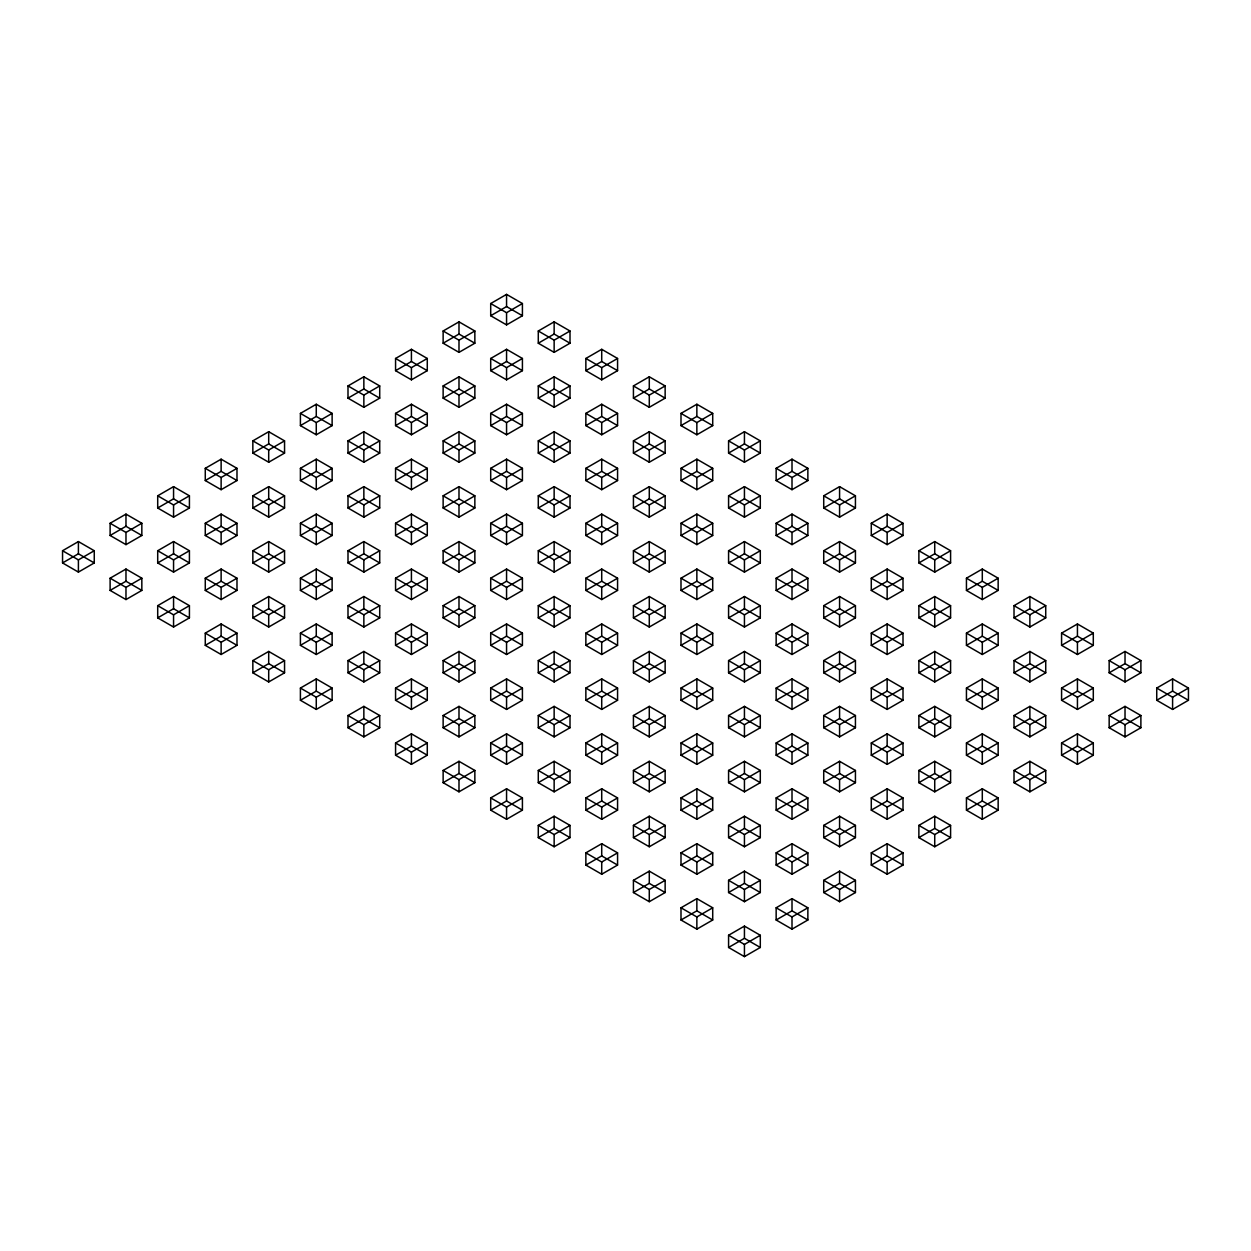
<?xml version="1.0" encoding="UTF-8"?>
<svg xmlns="http://www.w3.org/2000/svg" width="1251" height="1251" viewBox="0 0 1251 1251"><rect width="100%" height="100%" fill="white"/><g stroke="black" fill="none" stroke-linecap="round" stroke-linejoin="round"><path stroke-width="1.5" d="M62.55 550.737L78.406 541.574L94.263 550.737L94.263 562.934L78.406 572.098L62.55 562.934L62.55 550.737L78.406 559.885L94.263 550.737M110.119 523.262L125.976 514.114L141.832 523.262L141.832 535.475L125.976 544.623L110.119 535.475L110.119 523.262L125.976 532.426L141.832 523.262M157.704 495.803L173.561 486.639L189.417 495.803L189.417 508L173.561 517.163L157.704 508L157.704 495.803L173.561 504.951L189.417 495.803M205.273 468.327L221.13 459.18L236.986 468.327L236.986 480.54L221.13 489.688L205.273 480.54L205.273 468.327L221.13 477.491L236.986 468.327M252.843 440.868L268.699 431.704L284.556 440.868L284.556 453.081L268.699 462.229L252.843 453.081L252.843 440.868L268.699 450.016L284.556 440.868M300.412 413.393L316.268 404.245L332.125 413.393L332.125 425.606L316.268 434.769L300.412 425.606L300.412 413.393L316.268 422.557L332.125 413.393M347.997 385.934L363.853 376.786L379.71 385.934L379.71 398.146L363.853 407.294L347.997 398.146L347.997 385.934L363.853 395.097L379.71 385.934M395.566 358.474L411.423 349.31L427.279 358.474L427.279 370.671L411.423 379.835L395.566 370.671L395.566 358.474L411.423 367.622L427.279 358.474M443.135 330.999L458.992 321.851L474.848 330.999L474.848 343.212L458.992 352.36L443.135 343.212L443.135 330.999L458.992 340.163L474.848 330.999M490.705 303.54L506.561 294.376L522.418 303.54L522.418 315.737L506.561 324.9L490.705 315.737L490.705 303.54L506.561 312.687L522.418 303.54M62.55 562.934L78.406 553.786L94.263 562.934M110.119 535.475L125.976 526.311L141.832 535.475M157.704 508L173.561 498.852L189.417 508M205.273 480.54L221.13 471.377L236.986 480.54M252.843 453.081L268.699 443.917L284.556 453.081M300.412 425.606L316.268 416.458L332.125 425.606M347.997 398.146L363.853 388.983L379.71 398.146M395.566 370.671L411.423 361.523L427.279 370.671M443.135 343.212L458.992 334.048L474.848 343.212M490.705 315.737L506.561 306.589L522.418 315.737M110.119 578.197L125.976 569.049L141.832 578.197L141.832 590.409L125.976 599.557L110.119 590.409L110.119 578.197L125.976 587.36L141.832 578.197M157.704 550.737L173.561 541.574L189.417 550.737L189.417 562.934L173.561 572.098L157.704 562.934L157.704 550.737L173.561 559.885L189.417 550.737M205.273 523.262L221.13 514.114L236.986 523.262L236.986 535.475L221.13 544.623L205.273 535.475L205.273 523.262L221.13 532.426L236.986 523.262M252.843 495.803L268.699 486.639L284.556 495.803L284.556 508L268.699 517.163L252.843 508L252.843 495.803L268.699 504.951L284.556 495.803M300.412 468.327L316.268 459.18L332.125 468.327L332.125 480.54L316.268 489.688L300.412 480.54L300.412 468.327L316.268 477.491L332.125 468.327M347.997 440.868L363.853 431.704L379.71 440.868L379.71 453.081L363.853 462.229L347.997 453.081L347.997 440.868L363.853 450.016L379.71 440.868M395.566 413.393L411.423 404.245L427.279 413.393L427.279 425.606L411.423 434.769L395.566 425.606L395.566 413.393L411.423 422.557L427.279 413.393M443.135 385.934L458.992 376.786L474.848 385.934L474.848 398.146L458.992 407.294L443.135 398.146L443.135 385.934L458.992 395.097L474.848 385.934M490.705 358.474L506.561 349.31L522.418 358.474L522.418 370.671L506.561 379.835L490.705 370.671L490.705 358.474L506.561 367.622L522.418 358.474M538.29 330.999L554.146 321.851L570.003 330.999L570.003 343.212L554.146 352.36L538.29 343.212L538.29 330.999L554.146 340.163L570.003 330.999M110.119 590.409L125.976 581.246L141.832 590.409M157.704 562.934L173.561 553.786L189.417 562.934M205.273 535.475L221.13 526.311L236.986 535.475M252.843 508L268.699 498.852L284.556 508M300.412 480.54L316.268 471.377L332.125 480.54M347.997 453.081L363.853 443.917L379.71 453.081M395.566 425.606L411.423 416.458L427.279 425.606M443.135 398.146L458.992 388.983L474.848 398.146M490.705 370.671L506.561 361.523L522.418 370.671M538.29 343.212L554.146 334.048L570.003 343.212M157.704 605.656L173.561 596.508L189.417 605.656L189.417 617.869L173.561 627.032L157.704 617.869L157.704 605.656L173.561 614.82L189.417 605.656M205.273 578.197L221.13 569.049L236.986 578.197L236.986 590.409L221.13 599.557L205.273 590.409L205.273 578.197L221.13 587.36L236.986 578.197M252.843 550.737L268.699 541.574L284.556 550.737L284.556 562.934L268.699 572.098L252.843 562.934L252.843 550.737L268.699 559.885L284.556 550.737M300.412 523.262L316.268 514.114L332.125 523.262L332.125 535.475L316.268 544.623L300.412 535.475L300.412 523.262L316.268 532.426L332.125 523.262M347.997 495.803L363.853 486.639L379.71 495.803L379.71 508L363.853 517.163L347.997 508L347.997 495.803L363.853 504.951L379.71 495.803M395.566 468.327L411.423 459.18L427.279 468.327L427.279 480.54L411.423 489.688L395.566 480.54L395.566 468.327L411.423 477.491L427.279 468.327M443.135 440.868L458.992 431.704L474.848 440.868L474.848 453.081L458.992 462.229L443.135 453.081L443.135 440.868L458.992 450.016L474.848 440.868M490.705 413.393L506.561 404.245L522.418 413.393L522.418 425.606L506.561 434.769L490.705 425.606L490.705 413.393L506.561 422.557L522.418 413.393M538.29 385.934L554.146 376.786L570.003 385.934L570.003 398.146L554.146 407.294L538.29 398.146L538.29 385.934L554.146 395.097L570.003 385.934M585.859 358.474L601.715 349.31L617.572 358.474L617.572 370.671L601.715 379.835L585.859 370.671L585.859 358.474L601.715 367.622L617.572 358.474M157.704 617.869L173.561 608.721L189.417 617.869M205.273 590.409L221.13 581.246L236.986 590.409M252.843 562.934L268.699 553.786L284.556 562.934M300.412 535.475L316.268 526.311L332.125 535.475M347.997 508L363.853 498.852L379.71 508M395.566 480.54L411.423 471.377L427.279 480.54M443.135 453.081L458.992 443.917L474.848 453.081M490.705 425.606L506.561 416.458L522.418 425.606M538.29 398.146L554.146 388.983L570.003 398.146M585.859 370.671L601.715 361.523L617.572 370.671M205.273 633.131L221.13 623.968L236.986 633.131L236.986 645.344L221.13 654.492L205.273 645.344L205.273 633.131L221.13 642.279L236.986 633.131M252.843 605.656L268.699 596.508L284.556 605.656L284.556 617.869L268.699 627.032L252.843 617.869L252.843 605.656L268.699 614.82L284.556 605.656M300.412 578.197L316.268 569.049L332.125 578.197L332.125 590.409L316.268 599.557L300.412 590.409L300.412 578.197L316.268 587.36L332.125 578.197M347.997 550.737L363.853 541.574L379.71 550.737L379.71 562.934L363.853 572.098L347.997 562.934L347.997 550.737L363.853 559.885L379.71 550.737M395.566 523.262L411.423 514.114L427.279 523.262L427.279 535.475L411.423 544.623L395.566 535.475L395.566 523.262L411.423 532.426L427.279 523.262M443.135 495.803L458.992 486.639L474.848 495.803L474.848 508L458.992 517.163L443.135 508L443.135 495.803L458.992 504.951L474.848 495.803M490.705 468.327L506.561 459.18L522.418 468.327L522.418 480.54L506.561 489.688L490.705 480.54L490.705 468.327L506.561 477.491L522.418 468.327M538.29 440.868L554.146 431.704L570.003 440.868L570.003 453.081L554.146 462.229L538.29 453.081L538.29 440.868L554.146 450.016L570.003 440.868M585.859 413.393L601.715 404.245L617.572 413.393L617.572 425.606L601.715 434.769L585.859 425.606L585.859 413.393L601.715 422.557L617.572 413.393M633.428 385.934L649.285 376.786L665.141 385.934L665.141 398.146L649.285 407.294L633.428 398.146L633.428 385.934L649.285 395.097L665.141 385.934M205.273 645.344L221.13 636.18L236.986 645.344M252.843 617.869L268.699 608.721L284.556 617.869M300.412 590.409L316.268 581.246L332.125 590.409M347.997 562.934L363.853 553.786L379.71 562.934M395.566 535.475L411.423 526.311L427.279 535.475M443.135 508L458.992 498.852L474.848 508M490.705 480.54L506.561 471.377L522.418 480.54M538.29 453.081L554.146 443.917L570.003 453.081M585.859 425.606L601.715 416.458L617.572 425.606M633.428 398.146L649.285 388.983L665.141 398.146M252.843 660.591L268.699 651.443L284.556 660.591L284.556 672.803L268.699 681.951L252.843 672.803L252.843 660.591L268.699 669.754L284.556 660.591M300.412 633.131L316.268 623.968L332.125 633.131L332.125 645.344L316.268 654.492L300.412 645.344L300.412 633.131L316.268 642.279L332.125 633.131M347.997 605.656L363.853 596.508L379.71 605.656L379.71 617.869L363.853 627.032L347.997 617.869L347.997 605.656L363.853 614.82L379.71 605.656M395.566 578.197L411.423 569.049L427.279 578.197L427.279 590.409L411.423 599.557L395.566 590.409L395.566 578.197L411.423 587.36L427.279 578.197M443.135 550.737L458.992 541.574L474.848 550.737L474.848 562.934L458.992 572.098L443.135 562.934L443.135 550.737L458.992 559.885L474.848 550.737M490.705 523.262L506.561 514.114L522.418 523.262L522.418 535.475L506.561 544.623L490.705 535.475L490.705 523.262L506.561 532.426L522.418 523.262M538.29 495.803L554.146 486.639L570.003 495.803L570.003 508L554.146 517.163L538.29 508L538.29 495.803L554.146 504.951L570.003 495.803M585.859 468.327L601.715 459.18L617.572 468.327L617.572 480.54L601.715 489.688L585.859 480.54L585.859 468.327L601.715 477.491L617.572 468.327M633.428 440.868L649.285 431.704L665.141 440.868L665.141 453.081L649.285 462.229L633.428 453.081L633.428 440.868L649.285 450.016L665.141 440.868M680.997 413.393L696.854 404.245L712.71 413.393L712.71 425.606L696.854 434.769L680.997 425.606L680.997 413.393L696.854 422.557L712.71 413.393M252.843 672.803L268.699 663.64L284.556 672.803M300.412 645.344L316.268 636.18L332.125 645.344M347.997 617.869L363.853 608.721L379.71 617.869M395.566 590.409L411.423 581.246L427.279 590.409M443.135 562.934L458.992 553.786L474.848 562.934M490.705 535.475L506.561 526.311L522.418 535.475M538.29 508L554.146 498.852L570.003 508M585.859 480.54L601.715 471.377L617.572 480.54M633.428 453.081L649.285 443.917L665.141 453.081M680.997 425.606L696.854 416.458L712.71 425.606M300.412 688.066L316.268 678.902L332.125 688.066L332.125 700.263L316.268 709.426L300.412 700.263L300.412 688.066L316.268 697.214L332.125 688.066M347.997 660.591L363.853 651.443L379.71 660.591L379.71 672.803L363.853 681.951L347.997 672.803L347.997 660.591L363.853 669.754L379.71 660.591M395.566 633.131L411.423 623.968L427.279 633.131L427.279 645.344L411.423 654.492L395.566 645.344L395.566 633.131L411.423 642.279L427.279 633.131M443.135 605.656L458.992 596.508L474.848 605.656L474.848 617.869L458.992 627.032L443.135 617.869L443.135 605.656L458.992 614.82L474.848 605.656M490.705 578.197L506.561 569.049L522.418 578.197L522.418 590.409L506.561 599.557L490.705 590.409L490.705 578.197L506.561 587.36L522.418 578.197M538.29 550.737L554.146 541.574L570.003 550.737L570.003 562.934L554.146 572.098L538.29 562.934L538.29 550.737L554.146 559.885L570.003 550.737M585.859 523.262L601.715 514.114L617.572 523.262L617.572 535.475L601.715 544.623L585.859 535.475L585.859 523.262L601.715 532.426L617.572 523.262M633.428 495.803L649.285 486.639L665.141 495.803L665.141 508L649.285 517.163L633.428 508L633.428 495.803L649.285 504.951L665.141 495.803M680.997 468.327L696.854 459.18L712.71 468.327L712.71 480.54L696.854 489.688L680.997 480.54L680.997 468.327L696.854 477.491L712.71 468.327M728.582 440.868L744.439 431.704L760.295 440.868L760.295 453.081L744.439 462.229L728.582 453.081L728.582 440.868L744.439 450.016L760.295 440.868M300.412 700.263L316.268 691.115L332.125 700.263M347.997 672.803L363.853 663.64L379.71 672.803M395.566 645.344L411.423 636.18L427.279 645.344M443.135 617.869L458.992 608.721L474.848 617.869M490.705 590.409L506.561 581.246L522.418 590.409M538.29 562.934L554.146 553.786L570.003 562.934M585.859 535.475L601.715 526.311L617.572 535.475M633.428 508L649.285 498.852L665.141 508M680.997 480.54L696.854 471.377L712.71 480.54M728.582 453.081L744.439 443.917L760.295 453.081M347.997 715.525L363.853 706.377L379.71 715.525L379.71 727.738L363.853 736.886L347.997 727.738L347.997 715.525L363.853 724.689L379.71 715.525M395.566 688.066L411.423 678.902L427.279 688.066L427.279 700.263L411.423 709.426L395.566 700.263L395.566 688.066L411.423 697.214L427.279 688.066M443.135 660.591L458.992 651.443L474.848 660.591L474.848 672.803L458.992 681.951L443.135 672.803L443.135 660.591L458.992 669.754L474.848 660.591M490.705 633.131L506.561 623.968L522.418 633.131L522.418 645.344L506.561 654.492L490.705 645.344L490.705 633.131L506.561 642.279L522.418 633.131M538.29 605.656L554.146 596.508L570.003 605.656L570.003 617.869L554.146 627.032L538.29 617.869L538.29 605.656L554.146 614.82L570.003 605.656M585.859 578.197L601.715 569.049L617.572 578.197L617.572 590.409L601.715 599.557L585.859 590.409L585.859 578.197L601.715 587.36L617.572 578.197M633.428 550.737L649.285 541.574L665.141 550.737L665.141 562.934L649.285 572.098L633.428 562.934L633.428 550.737L649.285 559.885L665.141 550.737M680.997 523.262L696.854 514.114L712.71 523.262L712.71 535.475L696.854 544.623L680.997 535.475L680.997 523.262L696.854 532.426L712.71 523.262M728.582 495.803L744.439 486.639L760.295 495.803L760.295 508L744.439 517.163L728.582 508L728.582 495.803L744.439 504.951L760.295 495.803M776.152 468.327L792.008 459.18L807.865 468.327L807.865 480.54L792.008 489.688L776.152 480.54L776.152 468.327L792.008 477.491L807.865 468.327M347.997 727.738L363.853 718.574L379.71 727.738M395.566 700.263L411.423 691.115L427.279 700.263M443.135 672.803L458.992 663.64L474.848 672.803M490.705 645.344L506.561 636.18L522.418 645.344M538.29 617.869L554.146 608.721L570.003 617.869M585.859 590.409L601.715 581.246L617.572 590.409M633.428 562.934L649.285 553.786L665.141 562.934M680.997 535.475L696.854 526.311L712.71 535.475M728.582 508L744.439 498.852L760.295 508M776.152 480.54L792.008 471.377L807.865 480.54M395.566 743L411.423 733.837L427.279 743L427.279 755.197L411.423 764.361L395.566 755.197L395.566 743L411.423 752.148L427.279 743M443.135 715.525L458.992 706.377L474.848 715.525L474.848 727.738L458.992 736.886L443.135 727.738L443.135 715.525L458.992 724.689L474.848 715.525M490.705 688.066L506.561 678.902L522.418 688.066L522.418 700.263L506.561 709.426L490.705 700.263L490.705 688.066L506.561 697.214L522.418 688.066M538.29 660.591L554.146 651.443L570.003 660.591L570.003 672.803L554.146 681.951L538.29 672.803L538.29 660.591L554.146 669.754L570.003 660.591M585.859 633.131L601.715 623.968L617.572 633.131L617.572 645.344L601.715 654.492L585.859 645.344L585.859 633.131L601.715 642.279L617.572 633.131M633.428 605.656L649.285 596.508L665.141 605.656L665.141 617.869L649.285 627.032L633.428 617.869L633.428 605.656L649.285 614.82L665.141 605.656M680.997 578.197L696.854 569.049L712.71 578.197L712.71 590.409L696.854 599.557L680.997 590.409L680.997 578.197L696.854 587.36L712.71 578.197M728.582 550.737L744.439 541.574L760.295 550.737L760.295 562.934L744.439 572.098L728.582 562.934L728.582 550.737L744.439 559.885L760.295 550.737M776.152 523.262L792.008 514.114L807.865 523.262L807.865 535.475L792.008 544.623L776.152 535.475L776.152 523.262L792.008 532.426L807.865 523.262M823.721 495.803L839.577 486.639L855.434 495.803L855.434 508L839.577 517.163L823.721 508L823.721 495.803L839.577 504.951L855.434 495.803M395.566 755.197L411.423 746.049L427.279 755.197M443.135 727.738L458.992 718.574L474.848 727.738M490.705 700.263L506.561 691.115L522.418 700.263M538.29 672.803L554.146 663.64L570.003 672.803M585.859 645.344L601.715 636.18L617.572 645.344M633.428 617.869L649.285 608.721L665.141 617.869M680.997 590.409L696.854 581.246L712.71 590.409M728.582 562.934L744.439 553.786L760.295 562.934M776.152 535.475L792.008 526.311L807.865 535.475M823.721 508L839.577 498.852L855.434 508M443.135 770.46L458.992 761.312L474.848 770.46L474.848 782.673L458.992 791.82L443.135 782.673L443.135 770.46L458.992 779.623L474.848 770.46M490.705 743L506.561 733.837L522.418 743L522.418 755.197L506.561 764.361L490.705 755.197L490.705 743L506.561 752.148L522.418 743M538.29 715.525L554.146 706.377L570.003 715.525L570.003 727.738L554.146 736.886L538.29 727.738L538.29 715.525L554.146 724.689L570.003 715.525M585.859 688.066L601.715 678.902L617.572 688.066L617.572 700.263L601.715 709.426L585.859 700.263L585.859 688.066L601.715 697.214L617.572 688.066M633.428 660.591L649.285 651.443L665.141 660.591L665.141 672.803L649.285 681.951L633.428 672.803L633.428 660.591L649.285 669.754L665.141 660.591M680.997 633.131L696.854 623.968L712.71 633.131L712.71 645.344L696.854 654.492L680.997 645.344L680.997 633.131L696.854 642.279L712.71 633.131M728.582 605.656L744.439 596.508L760.295 605.656L760.295 617.869L744.439 627.032L728.582 617.869L728.582 605.656L744.439 614.82L760.295 605.656M776.152 578.197L792.008 569.049L807.865 578.197L807.865 590.409L792.008 599.557L776.152 590.409L776.152 578.197L792.008 587.36L807.865 578.197M823.721 550.737L839.577 541.574L855.434 550.737L855.434 562.934L839.577 572.098L823.721 562.934L823.721 550.737L839.577 559.885L855.434 550.737M871.29 523.262L887.147 514.114L903.003 523.262L903.003 535.475L887.147 544.623L871.29 535.475L871.29 523.262L887.147 532.426L903.003 523.262M443.135 782.673L458.992 773.509L474.848 782.673M490.705 755.197L506.561 746.049L522.418 755.197M538.29 727.738L554.146 718.574L570.003 727.738M585.859 700.263L601.715 691.115L617.572 700.263M633.428 672.803L649.285 663.64L665.141 672.803M680.997 645.344L696.854 636.18L712.71 645.344M728.582 617.869L744.439 608.721L760.295 617.869M776.152 590.409L792.008 581.246L807.865 590.409M823.721 562.934L839.577 553.786L855.434 562.934M871.29 535.475L887.147 526.311L903.003 535.475M490.705 797.919L506.561 788.771L522.418 797.919L522.418 810.132L506.561 819.296L490.705 810.132L490.705 797.919L506.561 807.083L522.418 797.919M538.29 770.46L554.146 761.312L570.003 770.46L570.003 782.673L554.146 791.82L538.29 782.673L538.29 770.46L554.146 779.623L570.003 770.46M585.859 743L601.715 733.837L617.572 743L617.572 755.197L601.715 764.361L585.859 755.197L585.859 743L601.715 752.148L617.572 743M633.428 715.525L649.285 706.377L665.141 715.525L665.141 727.738L649.285 736.886L633.428 727.738L633.428 715.525L649.285 724.689L665.141 715.525M680.997 688.066L696.854 678.902L712.71 688.066L712.71 700.263L696.854 709.426L680.997 700.263L680.997 688.066L696.854 697.214L712.71 688.066M728.582 660.591L744.439 651.443L760.295 660.591L760.295 672.803L744.439 681.951L728.582 672.803L728.582 660.591L744.439 669.754L760.295 660.591M776.152 633.131L792.008 623.968L807.865 633.131L807.865 645.344L792.008 654.492L776.152 645.344L776.152 633.131L792.008 642.279L807.865 633.131M823.721 605.656L839.577 596.508L855.434 605.656L855.434 617.869L839.577 627.032L823.721 617.869L823.721 605.656L839.577 614.82L855.434 605.656M871.29 578.197L887.147 569.049L903.003 578.197L903.003 590.409L887.147 599.557L871.29 590.409L871.29 578.197L887.147 587.36L903.003 578.197M918.875 550.737L934.732 541.574L950.588 550.737L950.588 562.934L934.732 572.098L918.875 562.934L918.875 550.737L934.732 559.885L950.588 550.737M490.705 810.132L506.561 800.984L522.418 810.132M538.29 782.673L554.146 773.509L570.003 782.673M585.859 755.197L601.715 746.049L617.572 755.197M633.428 727.738L649.285 718.574L665.141 727.738M680.997 700.263L696.854 691.115L712.71 700.263M728.582 672.803L744.439 663.64L760.295 672.803M776.152 645.344L792.008 636.18L807.865 645.344M823.721 617.869L839.577 608.721L855.434 617.869M871.29 590.409L887.147 581.246L903.003 590.409M918.875 562.934L934.732 553.786L950.588 562.934M538.29 825.394L554.146 816.231L570.003 825.394L570.003 837.607L554.146 846.755L538.29 837.607L538.29 825.394L554.146 834.542L570.003 825.394M585.859 797.919L601.715 788.771L617.572 797.919L617.572 810.132L601.715 819.296L585.859 810.132L585.859 797.919L601.715 807.083L617.572 797.919M633.428 770.46L649.285 761.312L665.141 770.46L665.141 782.673L649.285 791.82L633.428 782.673L633.428 770.46L649.285 779.623L665.141 770.46M680.997 743L696.854 733.837L712.71 743L712.71 755.197L696.854 764.361L680.997 755.197L680.997 743L696.854 752.148L712.71 743M728.582 715.525L744.439 706.377L760.295 715.525L760.295 727.738L744.439 736.886L728.582 727.738L728.582 715.525L744.439 724.689L760.295 715.525M776.152 688.066L792.008 678.902L807.865 688.066L807.865 700.263L792.008 709.426L776.152 700.263L776.152 688.066L792.008 697.214L807.865 688.066M823.721 660.591L839.577 651.443L855.434 660.591L855.434 672.803L839.577 681.951L823.721 672.803L823.721 660.591L839.577 669.754L855.434 660.591M871.29 633.131L887.147 623.968L903.003 633.131L903.003 645.344L887.147 654.492L871.29 645.344L871.29 633.131L887.147 642.279L903.003 633.131M918.875 605.656L934.732 596.508L950.588 605.656L950.588 617.869L934.732 627.032L918.875 617.869L918.875 605.656L934.732 614.82L950.588 605.656M966.444 578.197L982.301 569.049L998.157 578.197L998.157 590.409L982.301 599.557L966.444 590.409L966.444 578.197L982.301 587.36L998.157 578.197M538.29 837.607L554.146 828.443L570.003 837.607M585.859 810.132L601.715 800.984L617.572 810.132M633.428 782.673L649.285 773.509L665.141 782.673M680.997 755.197L696.854 746.049L712.71 755.197M728.582 727.738L744.439 718.574L760.295 727.738M776.152 700.263L792.008 691.115L807.865 700.263M823.721 672.803L839.577 663.64L855.434 672.803M871.29 645.344L887.147 636.18L903.003 645.344M918.875 617.869L934.732 608.721L950.588 617.869M966.444 590.409L982.301 581.246L998.157 590.409M585.859 852.854L601.715 843.706L617.572 852.854L617.572 865.067L601.715 874.214L585.859 865.067L585.859 852.854L601.715 862.017L617.572 852.854M633.428 825.394L649.285 816.231L665.141 825.394L665.141 837.607L649.285 846.755L633.428 837.607L633.428 825.394L649.285 834.542L665.141 825.394M680.997 797.919L696.854 788.771L712.71 797.919L712.71 810.132L696.854 819.296L680.997 810.132L680.997 797.919L696.854 807.083L712.71 797.919M728.582 770.46L744.439 761.312L760.295 770.46L760.295 782.673L744.439 791.82L728.582 782.673L728.582 770.46L744.439 779.623L760.295 770.46M776.152 743L792.008 733.837L807.865 743L807.865 755.197L792.008 764.361L776.152 755.197L776.152 743L792.008 752.148L807.865 743M823.721 715.525L839.577 706.377L855.434 715.525L855.434 727.738L839.577 736.886L823.721 727.738L823.721 715.525L839.577 724.689L855.434 715.525M871.29 688.066L887.147 678.902L903.003 688.066L903.003 700.263L887.147 709.426L871.29 700.263L871.29 688.066L887.147 697.214L903.003 688.066M918.875 660.591L934.732 651.443L950.588 660.591L950.588 672.803L934.732 681.951L918.875 672.803L918.875 660.591L934.732 669.754L950.588 660.591M966.444 633.131L982.301 623.968L998.157 633.131L998.157 645.344L982.301 654.492L966.444 645.344L966.444 633.131L982.301 642.279L998.157 633.131M1014.014 605.656L1029.87 596.508L1045.727 605.656L1045.727 617.869L1029.87 627.032L1014.014 617.869L1014.014 605.656L1029.87 614.82L1045.727 605.656M585.859 865.067L601.715 855.903L617.572 865.067M633.428 837.607L649.285 828.443L665.141 837.607M680.997 810.132L696.854 800.984L712.71 810.132M728.582 782.673L744.439 773.509L760.295 782.673M776.152 755.197L792.008 746.049L807.865 755.197M823.721 727.738L839.577 718.574L855.434 727.738M871.29 700.263L887.147 691.115L903.003 700.263M918.875 672.803L934.732 663.64L950.588 672.803M966.444 645.344L982.301 636.18L998.157 645.344M1014.014 617.869L1029.87 608.721L1045.727 617.869M633.428 880.329L649.285 871.165L665.141 880.329L665.141 892.526L649.285 901.69L633.428 892.526L633.428 880.329L649.285 889.477L665.141 880.329M680.997 852.854L696.854 843.706L712.71 852.854L712.71 865.067L696.854 874.214L680.997 865.067L680.997 852.854L696.854 862.017L712.71 852.854M728.582 825.394L744.439 816.231L760.295 825.394L760.295 837.607L744.439 846.755L728.582 837.607L728.582 825.394L744.439 834.542L760.295 825.394M776.152 797.919L792.008 788.771L807.865 797.919L807.865 810.132L792.008 819.296L776.152 810.132L776.152 797.919L792.008 807.083L807.865 797.919M823.721 770.46L839.577 761.312L855.434 770.46L855.434 782.673L839.577 791.82L823.721 782.673L823.721 770.46L839.577 779.623L855.434 770.46M871.29 743L887.147 733.837L903.003 743L903.003 755.197L887.147 764.361L871.29 755.197L871.29 743L887.147 752.148L903.003 743M918.875 715.525L934.732 706.377L950.588 715.525L950.588 727.738L934.732 736.886L918.875 727.738L918.875 715.525L934.732 724.689L950.588 715.525M966.444 688.066L982.301 678.902L998.157 688.066L998.157 700.263L982.301 709.426L966.444 700.263L966.444 688.066L982.301 697.214L998.157 688.066M1014.014 660.591L1029.87 651.443L1045.727 660.591L1045.727 672.803L1029.87 681.951L1014.014 672.803L1014.014 660.591L1029.87 669.754L1045.727 660.591M1061.583 633.131L1077.439 623.968L1093.296 633.131L1093.296 645.344L1077.439 654.492L1061.583 645.344L1061.583 633.131L1077.439 642.279L1093.296 633.131M633.428 892.526L649.285 883.378L665.141 892.526M680.997 865.067L696.854 855.903L712.71 865.067M728.582 837.607L744.439 828.443L760.295 837.607M776.152 810.132L792.008 800.984L807.865 810.132M823.721 782.673L839.577 773.509L855.434 782.673M871.29 755.197L887.147 746.049L903.003 755.197M918.875 727.738L934.732 718.574L950.588 727.738M966.444 700.263L982.301 691.115L998.157 700.263M1014.014 672.803L1029.87 663.64L1045.727 672.803M1061.583 645.344L1077.439 636.18L1093.296 645.344M680.997 907.788L696.854 898.64L712.71 907.788L712.71 920.001L696.854 929.149L680.997 920.001L680.997 907.788L696.854 916.952L712.71 907.788M728.582 880.329L744.439 871.165L760.295 880.329L760.295 892.526L744.439 901.69L728.582 892.526L728.582 880.329L744.439 889.477L760.295 880.329M776.152 852.854L792.008 843.706L807.865 852.854L807.865 865.067L792.008 874.214L776.152 865.067L776.152 852.854L792.008 862.017L807.865 852.854M823.721 825.394L839.577 816.231L855.434 825.394L855.434 837.607L839.577 846.755L823.721 837.607L823.721 825.394L839.577 834.542L855.434 825.394M871.29 797.919L887.147 788.771L903.003 797.919L903.003 810.132L887.147 819.296L871.29 810.132L871.29 797.919L887.147 807.083L903.003 797.919M918.875 770.46L934.732 761.312L950.588 770.46L950.588 782.673L934.732 791.82L918.875 782.673L918.875 770.46L934.732 779.623L950.588 770.46M966.444 743L982.301 733.837L998.157 743L998.157 755.197L982.301 764.361L966.444 755.197L966.444 743L982.301 752.148L998.157 743M1014.014 715.525L1029.87 706.377L1045.727 715.525L1045.727 727.738L1029.87 736.886L1014.014 727.738L1014.014 715.525L1029.87 724.689L1045.727 715.525M1061.583 688.066L1077.439 678.902L1093.296 688.066L1093.296 700.263L1077.439 709.426L1061.583 700.263L1061.583 688.066L1077.439 697.214L1093.296 688.066M1109.168 660.591L1125.024 651.443L1140.881 660.591L1140.881 672.803L1125.024 681.951L1109.168 672.803L1109.168 660.591L1125.024 669.754L1140.881 660.591M680.997 920.001L696.854 910.837L712.71 920.001M728.582 892.526L744.439 883.378L760.295 892.526M776.152 865.067L792.008 855.903L807.865 865.067M823.721 837.607L839.577 828.443L855.434 837.607M871.29 810.132L887.147 800.984L903.003 810.132M918.875 782.673L934.732 773.509L950.588 782.673M966.444 755.197L982.301 746.049L998.157 755.197M1014.014 727.738L1029.87 718.574L1045.727 727.738M1061.583 700.263L1077.439 691.115L1093.296 700.263M1109.168 672.803L1125.024 663.64L1140.881 672.803M728.582 935.263L744.439 926.1L760.295 935.263L760.295 947.46L744.439 956.624L728.582 947.46L728.582 935.263L744.439 944.411L760.295 935.263M776.152 907.788L792.008 898.64L807.865 907.788L807.865 920.001L792.008 929.149L776.152 920.001L776.152 907.788L792.008 916.952L807.865 907.788M823.721 880.329L839.577 871.165L855.434 880.329L855.434 892.526L839.577 901.69L823.721 892.526L823.721 880.329L839.577 889.477L855.434 880.329M871.29 852.854L887.147 843.706L903.003 852.854L903.003 865.067L887.147 874.214L871.29 865.067L871.29 852.854L887.147 862.017L903.003 852.854M918.875 825.394L934.732 816.231L950.588 825.394L950.588 837.607L934.732 846.755L918.875 837.607L918.875 825.394L934.732 834.542L950.588 825.394M966.444 797.919L982.301 788.771L998.157 797.919L998.157 810.132L982.301 819.296L966.444 810.132L966.444 797.919L982.301 807.083L998.157 797.919M1014.014 770.46L1029.87 761.312L1045.727 770.46L1045.727 782.673L1029.87 791.82L1014.014 782.673L1014.014 770.46L1029.87 779.623L1045.727 770.46M1061.583 743L1077.439 733.837L1093.296 743L1093.296 755.197L1077.439 764.361L1061.583 755.197L1061.583 743L1077.439 752.148L1093.296 743M1109.168 715.525L1125.024 706.377L1140.881 715.525L1140.881 727.738L1125.024 736.886L1109.168 727.738L1109.168 715.525L1125.024 724.689L1140.881 715.525M1156.737 688.066L1172.594 678.902L1188.45 688.066L1188.45 700.263L1172.594 709.426L1156.737 700.263L1156.737 688.066L1172.594 697.214L1188.45 688.066M728.582 947.46L744.439 938.313L760.295 947.46M776.152 920.001L792.008 910.837L807.865 920.001M823.721 892.526L839.577 883.378L855.434 892.526M871.29 865.067L887.147 855.903L903.003 865.067M918.875 837.607L934.732 828.443L950.588 837.607M966.444 810.132L982.301 800.984L998.157 810.132M1014.014 782.673L1029.87 773.509L1045.727 782.673M1061.583 755.197L1077.439 746.049L1093.296 755.197M1109.168 727.738L1125.024 718.574L1140.881 727.738M1156.737 700.263L1172.594 691.115L1188.45 700.263M1172.594 678.902L1172.594 691.115M1172.594 697.214L1172.594 709.426M1125.024 651.443L1125.024 663.64M1125.024 669.754L1125.024 681.951M1125.024 706.377L1125.024 718.574M1125.024 724.689L1125.024 736.886M1077.439 623.968L1077.439 636.18M1077.439 642.279L1077.439 654.492M1077.439 678.902L1077.439 691.115M1077.439 697.214L1077.439 709.426M1077.439 733.837L1077.439 746.049M1077.439 752.148L1077.439 764.361M1029.87 596.508L1029.87 608.721M1029.87 614.82L1029.87 627.032M1029.87 651.443L1029.87 663.64M1029.87 669.754L1029.87 681.951M1029.87 706.377L1029.87 718.574M1029.87 724.689L1029.87 736.886M1029.87 761.312L1029.87 773.509M1029.87 779.623L1029.87 791.82M982.301 569.049L982.301 581.246M982.301 587.36L982.301 599.557M982.301 623.968L982.301 636.18M982.301 642.279L982.301 654.492M982.301 678.902L982.301 691.115M982.301 697.214L982.301 709.426M982.301 733.837L982.301 746.049M982.301 752.148L982.301 764.361M982.301 788.771L982.301 800.984M982.301 807.083L982.301 819.296M934.732 541.574L934.732 553.786M934.732 559.885L934.732 572.098M934.732 596.508L934.732 608.721M934.732 614.82L934.732 627.032M934.732 651.443L934.732 663.64M934.732 669.754L934.732 681.951M934.732 706.377L934.732 718.574M934.732 724.689L934.732 736.886M934.732 761.312L934.732 773.509M934.732 779.623L934.732 791.82M934.732 816.231L934.732 828.443M934.732 834.542L934.732 846.755M887.147 514.114L887.147 526.311M887.147 532.426L887.147 544.623M887.147 569.049L887.147 581.246M887.147 587.36L887.147 599.557M887.147 623.968L887.147 636.18M887.147 642.279L887.147 654.492M887.147 678.902L887.147 691.115M887.147 697.214L887.147 709.426M887.147 733.837L887.147 746.049M887.147 752.148L887.147 764.361M887.147 788.771L887.147 800.984M887.147 807.083L887.147 819.296M887.147 843.706L887.147 855.903M887.147 862.017L887.147 874.214M839.577 486.639L839.577 498.852M839.577 504.951L839.577 517.163M839.577 541.574L839.577 553.786M839.577 559.885L839.577 572.098M839.577 596.508L839.577 608.721M839.577 614.82L839.577 627.032M839.577 651.443L839.577 663.64M839.577 669.754L839.577 681.951M839.577 706.377L839.577 718.574M839.577 724.689L839.577 736.886M839.577 761.312L839.577 773.509M839.577 779.623L839.577 791.82M839.577 816.231L839.577 828.443M839.577 834.542L839.577 846.755M839.577 871.165L839.577 883.378M839.577 889.477L839.577 901.69M792.008 459.18L792.008 471.377M792.008 477.491L792.008 489.688M792.008 514.114L792.008 526.311M792.008 532.426L792.008 544.623M792.008 569.049L792.008 581.246M792.008 587.36L792.008 599.557M792.008 623.968L792.008 636.18M792.008 642.279L792.008 654.492M792.008 678.902L792.008 691.115M792.008 697.214L792.008 709.426M792.008 733.837L792.008 746.049M792.008 752.148L792.008 764.361M792.008 788.771L792.008 800.984M792.008 807.083L792.008 819.296M792.008 843.706L792.008 855.903M792.008 862.017L792.008 874.214M792.008 898.64L792.008 910.837M792.008 916.952L792.008 929.149M744.439 431.704L744.439 443.917M744.439 450.016L744.439 462.229M744.439 486.639L744.439 498.852M744.439 504.951L744.439 517.163M744.439 541.574L744.439 553.786M744.439 559.885L744.439 572.098M744.439 596.508L744.439 608.721M744.439 614.82L744.439 627.032M744.439 651.443L744.439 663.64M744.439 669.754L744.439 681.951M744.439 706.377L744.439 718.574M744.439 724.689L744.439 736.886M744.439 761.312L744.439 773.509M744.439 779.623L744.439 791.82M744.439 816.231L744.439 828.443M744.439 834.542L744.439 846.755M744.439 871.165L744.439 883.378M744.439 889.477L744.439 901.69M744.439 926.1L744.439 938.313M744.439 944.411L744.439 956.624M696.854 404.245L696.854 416.458M696.854 422.557L696.854 434.769M696.854 459.18L696.854 471.377M696.854 477.491L696.854 489.688M696.854 514.114L696.854 526.311M696.854 532.426L696.854 544.623M696.854 569.049L696.854 581.246M696.854 587.36L696.854 599.557M696.854 623.968L696.854 636.18M696.854 642.279L696.854 654.492M696.854 678.902L696.854 691.115M696.854 697.214L696.854 709.426M696.854 733.837L696.854 746.049M696.854 752.148L696.854 764.361M696.854 788.771L696.854 800.984M696.854 807.083L696.854 819.296M696.854 843.706L696.854 855.903M696.854 862.017L696.854 874.214M696.854 898.64L696.854 910.837M696.854 916.952L696.854 929.149M649.285 376.786L649.285 388.983M649.285 395.097L649.285 407.294M649.285 431.704L649.285 443.917M649.285 450.016L649.285 462.229M649.285 486.639L649.285 498.852M649.285 504.951L649.285 517.163M649.285 541.574L649.285 553.786M649.285 559.885L649.285 572.098M649.285 596.508L649.285 608.721M649.285 614.82L649.285 627.032M649.285 651.443L649.285 663.64M649.285 669.754L649.285 681.951M649.285 706.377L649.285 718.574M649.285 724.689L649.285 736.886M649.285 761.312L649.285 773.509M649.285 779.623L649.285 791.82M649.285 816.231L649.285 828.443M649.285 834.542L649.285 846.755M649.285 871.165L649.285 883.378M649.285 889.477L649.285 901.69M601.715 349.31L601.715 361.523M601.715 367.622L601.715 379.835M601.715 404.245L601.715 416.458M601.715 422.557L601.715 434.769M601.715 459.18L601.715 471.377M601.715 477.491L601.715 489.688M601.715 514.114L601.715 526.311M601.715 532.426L601.715 544.623M601.715 569.049L601.715 581.246M601.715 587.36L601.715 599.557M601.715 623.968L601.715 636.18M601.715 642.279L601.715 654.492M601.715 678.902L601.715 691.115M601.715 697.214L601.715 709.426M601.715 733.837L601.715 746.049M601.715 752.148L601.715 764.361M601.715 788.771L601.715 800.984M601.715 807.083L601.715 819.296M601.715 843.706L601.715 855.903M601.715 862.017L601.715 874.214M554.146 321.851L554.146 334.048M554.146 340.163L554.146 352.36M554.146 376.786L554.146 388.983M554.146 395.097L554.146 407.294M554.146 431.704L554.146 443.917M554.146 450.016L554.146 462.229M554.146 486.639L554.146 498.852M554.146 504.951L554.146 517.163M554.146 541.574L554.146 553.786M554.146 559.885L554.146 572.098M554.146 596.508L554.146 608.721M554.146 614.82L554.146 627.032M554.146 651.443L554.146 663.64M554.146 669.754L554.146 681.951M554.146 706.377L554.146 718.574M554.146 724.689L554.146 736.886M554.146 761.312L554.146 773.509M554.146 779.623L554.146 791.82M554.146 816.231L554.146 828.443M554.146 834.542L554.146 846.755M506.561 294.376L506.561 306.589M506.561 312.687L506.561 324.9M506.561 349.31L506.561 361.523M506.561 367.622L506.561 379.835M506.561 404.245L506.561 416.458M506.561 422.557L506.561 434.769M506.561 459.18L506.561 471.377M506.561 477.491L506.561 489.688M506.561 514.114L506.561 526.311M506.561 532.426L506.561 544.623M506.561 569.049L506.561 581.246M506.561 587.36L506.561 599.557M506.561 623.968L506.561 636.18M506.561 642.279L506.561 654.492M506.561 678.902L506.561 691.115M506.561 697.214L506.561 709.426M506.561 733.837L506.561 746.049M506.561 752.148L506.561 764.361M506.561 788.771L506.561 800.984M506.561 807.083L506.561 819.296M458.992 321.851L458.992 334.048M458.992 340.163L458.992 352.36M458.992 376.786L458.992 388.983M458.992 395.097L458.992 407.294M458.992 431.704L458.992 443.917M458.992 450.016L458.992 462.229M458.992 486.639L458.992 498.852M458.992 504.951L458.992 517.163M458.992 541.574L458.992 553.786M458.992 559.885L458.992 572.098M458.992 596.508L458.992 608.721M458.992 614.82L458.992 627.032M458.992 651.443L458.992 663.64M458.992 669.754L458.992 681.951M458.992 706.377L458.992 718.574M458.992 724.689L458.992 736.886M458.992 761.312L458.992 773.509M458.992 779.623L458.992 791.82M411.423 349.31L411.423 361.523M411.423 367.622L411.423 379.835M411.423 404.245L411.423 416.458M411.423 422.557L411.423 434.769M411.423 459.18L411.423 471.377M411.423 477.491L411.423 489.688M411.423 514.114L411.423 526.311M411.423 532.426L411.423 544.623M411.423 569.049L411.423 581.246M411.423 587.36L411.423 599.557M411.423 623.968L411.423 636.18M411.423 642.279L411.423 654.492M411.423 678.902L411.423 691.115M411.423 697.214L411.423 709.426M411.423 733.837L411.423 746.049M411.423 752.148L411.423 764.361M363.853 376.786L363.853 388.983M363.853 395.097L363.853 407.294M363.853 431.704L363.853 443.917M363.853 450.016L363.853 462.229M363.853 486.639L363.853 498.852M363.853 504.951L363.853 517.163M363.853 541.574L363.853 553.786M363.853 559.885L363.853 572.098M363.853 596.508L363.853 608.721M363.853 614.82L363.853 627.032M363.853 651.443L363.853 663.64M363.853 669.754L363.853 681.951M363.853 706.377L363.853 718.574M363.853 724.689L363.853 736.886M316.268 404.245L316.268 416.458M316.268 422.557L316.268 434.769M316.268 459.18L316.268 471.377M316.268 477.491L316.268 489.688M316.268 514.114L316.268 526.311M316.268 532.426L316.268 544.623M316.268 569.049L316.268 581.246M316.268 587.36L316.268 599.557M316.268 623.968L316.268 636.18M316.268 642.279L316.268 654.492M316.268 678.902L316.268 691.115M316.268 697.214L316.268 709.426M268.699 431.704L268.699 443.917M268.699 450.016L268.699 462.229M268.699 486.639L268.699 498.852M268.699 504.951L268.699 517.163M268.699 541.574L268.699 553.786M268.699 559.885L268.699 572.098M268.699 596.508L268.699 608.721M268.699 614.82L268.699 627.032M268.699 651.443L268.699 663.64M268.699 669.754L268.699 681.951M221.13 459.18L221.13 471.377M221.13 477.491L221.13 489.688M221.13 514.114L221.13 526.311M221.13 532.426L221.13 544.623M221.13 569.049L221.13 581.246M221.13 587.36L221.13 599.557M221.13 623.968L221.13 636.18M221.13 642.279L221.13 654.492M173.561 486.639L173.561 498.852M173.561 504.951L173.561 517.163M173.561 541.574L173.561 553.786M173.561 559.885L173.561 572.098M173.561 596.508L173.561 608.721M173.561 614.82L173.561 627.032M125.976 514.114L125.976 526.311M125.976 532.426L125.976 544.623M125.976 569.049L125.976 581.246M125.976 587.36L125.976 599.557M78.406 541.574L78.406 553.786M78.406 559.885L78.406 572.098"/></g></svg>
